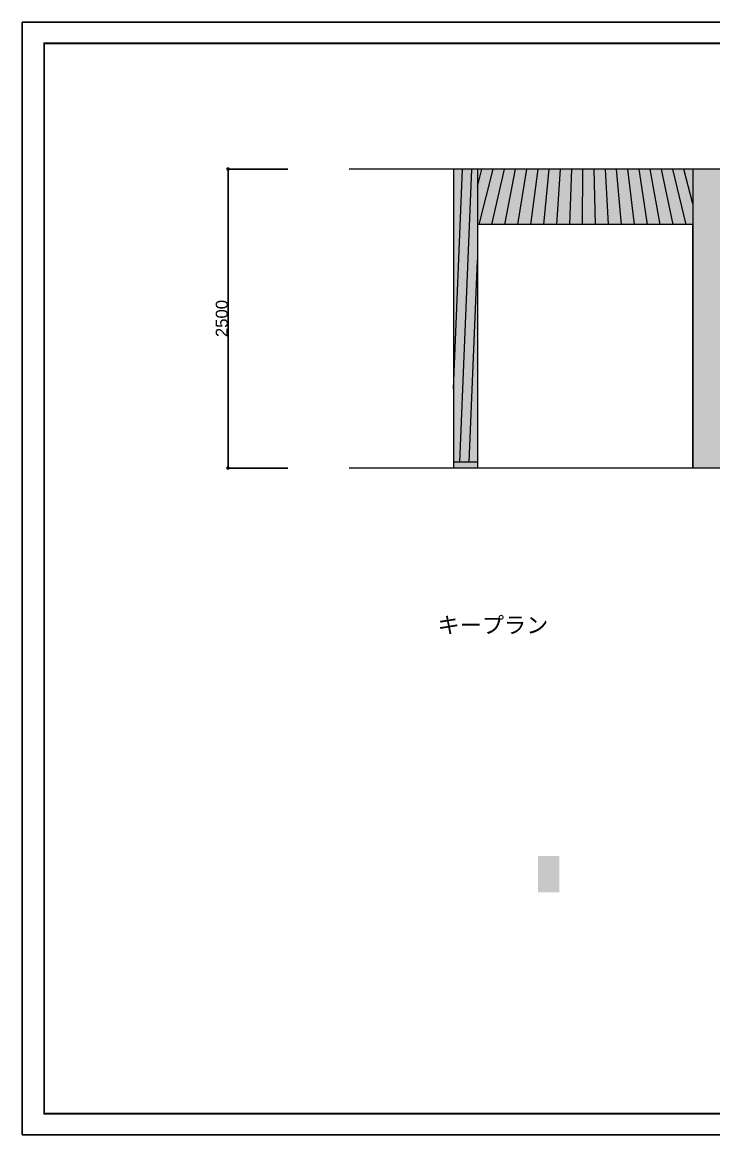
# Model space of a CAD drawing. Header units: millimetres. Extents: x 0 to 1313252738, y -131 to 560100888.
# Drawn here: x 1312670052 to 1312675827, y 559980626 to 559989927 of the extents above; entities that cross this region are included whole.
import ezdxf

# ---------------------------------------------------------------- set-up
doc = ezdxf.new("R2010")
doc.units = ezdxf.units.MM
doc.layers.get('0').update_dxf_attribs({"lineweight": 0})
doc.layers.add('003間仕切り', color=7, linetype='Continuous', lineweight=13)
doc.layers.add('01用紙枠', color=5, linetype='Continuous')
doc.styles.add('onnjuku', font='arial.ttf')
doc.dimstyles.new('onnjuku', dxfattribs={"dimtxt": 100, "dimasz": 30, "dimexe": 1.25, "dimexo": 0.625, "dimtad": 1, "dimdec": 0, "dimtxsty": 'onnjuku', "dimblk": 'DOT', "dimcen": 2.5, "dimadec": 0, "dimazin": 0, "dimtfac": 1, "dimtdec": 0, "dimtmove": 0, "dimatfit": 3, "dimfxl": 500, "dimfxlon": 1, "dimarcsym": 0})
pattern_1 = [(89, (2598.320512294769, -70764.56350719927), (-99.98476951563913, 1.745240643728337), [])]

# ---------------------------------------------------------------- blocks, each defined once
blk = doc.blocks.new('_Dot')
at = {"color": 0, "linetype": 'ByBlock', "lineweight": -2}
blk.add_line((-0.5, 0), (-1, 0), dxfattribs=at)
at = {"color": 0, "linetype": 'ByBlock', "const_width": 0.5}
blk.add_lwpolyline([(-0.25, 0, 1), (0.25, 0, 1)], format="xyb", close=True, dxfattribs=at)
blk = doc.blocks.new('*D49')
at = {"color": 0, "lineweight": -2, "transparency": 16777216}
for p, q in [((1312672270.24175, 559988700.2193394), (1312671768.99175, 559988700.2193394)), ((1312671770.24175, 559986230.2193394), (1312671770.24175, 559988670.2193394)), ((1312672270.24175, 559986200.2193394), (1312671768.99175, 559986200.2193394))]:
    blk.add_line(p, q, dxfattribs=at)
at = {"layer": 'Defpoints', "color": 0, "transparency": 16777216}
for p in [(1312671770.24175, 559988700.2193394), (1312672417.768006, 559988700.2193394), (1312672417.768006, 559986200.2193394)]:
    blk.add_point(p, dxfattribs=at)
at = {"color": 0, "lineweight": -2, "transparency": 16777216, "xscale": 30, "yscale": 30, "zscale": 30}
for p, rotation in [((1312671770.24175, 559988700.2193394), 90), ((1312671770.24175, 559986200.2193394), 270)]:
    blk.add_blockref('_Dot', p, dxfattribs=dict(at, rotation=rotation))
at = {"color": 0, "transparency": 16777216, "insert": (1312671718.559451, 559987450.219339), "char_height": 100, "attachment_point": 5, "rotation": 90, "style": 'onnjuku'}
blk.add_mtext('2500', dxfattribs=at)

msp = doc.modelspace()

# ---------------------------------------------------------------- hatches: boundary and pattern name
at = {"true_color": 0xbb8a63, "transparency": 33554582}
h = msp.add_hatch(color=23, dxfattribs=at)
h.dxf.hatch_style = 1
h.paths.add_polyline_path([(1312673653.910786, 559988700.2193391), (1312673853.910786, 559988700.2193391), (1312673853.910786, 559986250.2193396), (1312673653.910786, 559986250.2193396)])
at = {"true_color": 0x4f3717, "transparency": 33554687}
h = msp.add_hatch(dxfattribs=at)
h.set_pattern_fill('_USER', color=39, scale=100, angle=89, pattern_type=0)
h.set_pattern_definition(pattern_1)
h.paths.add_polyline_path([(1312673653.910786, 559988700.2193391), (1312673853.910786, 559988700.2193391), (1312673853.910786, 559986250.2193396), (1312673653.910786, 559986250.2193396)])
at = {"true_color": 0xbb8a63, "transparency": 33554582}
h = msp.add_hatch(color=23, dxfattribs=at)
h.dxf.hatch_style = 1
h.paths.add_polyline_path([(1312673853.910786, 559988700.2193391), (1312675653.910786, 559988700.2193391), (1312675653.910786, 559988235.2193391), (1312673853.910786, 559988235.2193391)])
at = {"true_color": 0x4f3717, "transparency": 33554687}
h = msp.add_hatch(dxfattribs=at)
h.set_pattern_fill('_USER', color=39, scale=100, angle=89, pattern_type=0)
h.set_pattern_definition(pattern_1)
h.paths.add_polyline_path([(1312673853.910786, 559988700.2193391), (1312675653.910786, 559988700.2193391), (1312675653.910786, 559988235.2193391), (1312673853.910786, 559988235.2193391)])
at = {"true_color": 0x5d5e5f, "transparency": 33554582}
h = msp.add_hatch(color=251, dxfattribs=at)
h.dxf.hatch_style = 1
h.paths.add_polyline_path([(1312675653.910786, 559988700.2193391), (1312675958.910786, 559988700.2193391), (1312675958.910787, 559986200.2193396), (1312675653.910786, 559986200.2193396)])
at = {"true_color": 0xbb8a63, "transparency": 33554582}
h = msp.add_hatch(color=23, dxfattribs=at)
h.dxf.hatch_style = 1
h.paths.add_polyline_path([(1312673653.910786, 559986250.2193396), (1312673853.910786, 559986250.2193396), (1312673853.910786, 559986200.2193394), (1312673653.910786, 559986200.2193394)])
at = {"true_color": 0x424243, "transparency": 33554687}
h = msp.add_hatch(color=250, dxfattribs=at)
h.dxf.hatch_style = 1
h.paths.add_polyline_path([(1312674538.456926, 559982955.3236411), (1312674359.09138, 559982955.3236411), (1312674359.09138, 559982652.2078736), (1312674538.456926, 559982652.2078736)])

# ---------------------------------------------------------------- linework, layer by layer
for p, q in [((1312681053.910786, 559988700.2193391), (1312672782.120875, 559988700.2193391)), ((1312673653.910786, 559988700.2193391), (1312673653.910786, 559986200.219339)), ((1312673853.910786, 559988700.2193391), (1312673853.910786, 559986200.219339)), ((1312675653.910786, 559988700.2193391), (1312675653.910786, 559986200.2193391)), ((1312675653.910786, 559988235.2193391), (1312673853.910786, 559988235.2193391)), ((1312675653.910786, 559986200.2193391), (1312675653.910786, 559988235.2193391)), ((1312673853.910786, 559986250.2193396), (1312673653.910786, 559986250.2193396)), ((1312681053.910786, 559986200.2193401), (1312672782.120875, 559986200.2193394))]:
    msp.add_line(p, q)
at = {"layer": '01用紙枠'}
msp.add_lwpolyline([(1312670051.698908, 559989927.3305409), (1312670051.698908, 559980625.9163783), (1312683205.213885, 559980625.9163783), (1312683205.213885, 559989927.3305409)], close=True, dxfattribs=at)
msp.add_lwpolyline([(1312670051.698908, 559989927.3305409), (1312670051.698908, 559980625.9163783), (1312683205.213885, 559980625.9163783), (1312683205.213885, 559989927.3305409)], close=True, dxfattribs=at)
at = {"layer": '01用紙枠', "const_width": 15.65894640197697}
msp.add_lwpolyline([(1312670234.451077, 559980802.13181), (1312683022.461716, 559980802.13181), (1312683022.461716, 559989751.1151088), (1312670234.451077, 559989751.1151088)], close=True, dxfattribs=at)
msp.add_lwpolyline([(1312670234.451077, 559980802.13181), (1312683022.461716, 559980802.13181), (1312683022.461716, 559989751.1151088), (1312670234.451077, 559989751.1151088)], close=True, dxfattribs=at)

# ---------------------------------------------------------------- texts
at = {"layer": '003間仕切り', "insert": (1312673520.903257, 559984955.108975), "char_height": 135.5541498739987, "attachment_point": 1, "style": 'onnjuku'}
msp.add_mtext_dynamic_manual_height_columns('{\\fMS PGothic|b0|i0|c128|p50;キープラン}', width=924.11091506111, gutter_width=677.7707493699937, heights=[0], dxfattribs=at)

# ---------------------------------------------------------------- dimensions: what is measured, and where the dimension line sits
dim = msp.add_linear_dim(base=(1312671770.24175, 559988700.2193394), p1=(1312672417.768006, 559986200.2193391), p2=(1312672417.768006, 559988700.2193391), angle=90, dimstyle='onnjuku')
dim.commit()
dim.dimension.update_dxf_attribs({"geometry": '*D49', "text_midpoint": (1312671718.559451, 559987450.219339)})

doc.saveas('drawing.dxf')
